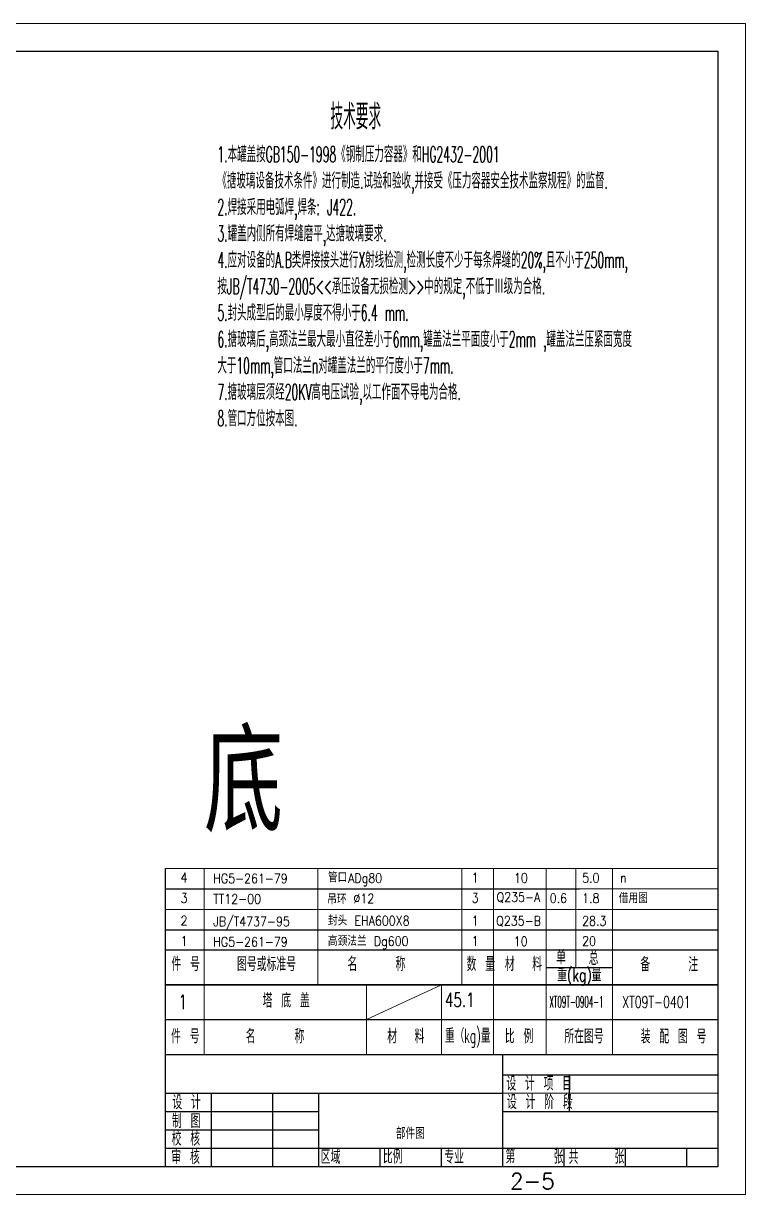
# Model space of a CAD drawing. Extents: x 11707 to 22622, y 3017 to 12806.
# Drawn here: x 13182 to 14321, y 10869 to 12717 of the extents above; entities that cross this region are included whole.
import ezdxf
from ezdxf.enums import TextEntityAlignment as Align

# ---------------------------------------------------------------- set-up
doc = ezdxf.new("R2010")
doc.units = 0
doc.header["$LTSCALE"] = 8
doc.layers.add('cdr_dim', color=7, linetype='Continuous', lineweight=13)
doc.layers.add('cdr_dwg2', color=2, linetype='Continuous', lineweight=9)
doc.layers.add('cdr_dwg1', color=4, linetype='Continuous')
doc.layers.add('cdr_text', color=7, linetype='Continuous')
doc.styles.add('HZ', font='txt', dxfattribs={"width": 0.5, "bigfont": 'hzfs'})

msp = doc.modelspace()

# ---------------------------------------------------------------- linework, layer by layer
at = {"layer": 'cdr_dim'}
for p, q in [((14277.068, 11383.799), (13405.868, 11383.799)), ((13466.901, 11383.799), (13466.901, 11090.496)), ((13646.181, 11200.283), (13646.181, 11383.799)), ((14277.068, 11351.533), (13405.868, 11351.533)), ((14277.068, 11351.533), (13405.868, 11351.533)), ((14277.068, 11319.266), (13405.868, 11319.266)), ((13723.264, 11145.242), (13841.468, 11199.987)), ((13723.264, 11199.987), (13723.264, 11090.496)), ((13841.468, 11199.987), (13841.468, 11090.496)), ((13923.161, 11200.283), (13923.161, 11090.496)), ((14006.701, 11199.987), (14006.701, 11090.496)), ((14111.113, 11199.987), (14111.113, 11090.496)), ((14277.068, 11145.242), (13405.868, 11145.242)), ((13938.268, 11029.377), (14277.068, 11029.377)), ((13405.868, 10913.217), (14277.068, 10913.217))]:
    msp.add_line(p, q, dxfattribs=at)
at = {"layer": 'cdr_dim', "color": 7}
for p, q in [((13873.282, 11383.799), (13873.282, 11200.283)), ((13923.161, 11200.283), (13923.161, 11383.799)), ((14006.701, 11199.987), (14006.701, 11383.799)), ((14053.316, 11227.212), (14053.316, 11383.799)), ((14111.113, 11199.987), (14111.113, 11383.799))]:
    msp.add_line(p, q, dxfattribs=at)
at = {"layer": 'cdr_dim', "linetype": 'Continuous'}
msp.add_line((13405.868, 11145.242), (14277.068, 11145.242), dxfattribs=at)
msp.add_lwpolyline([(11707.468, 10869.217), (11707.468, 12717.217), (14321.068, 12717.217), (14321.068, 10869.217)], close=True, dxfattribs=at)
at = {"layer": 'cdr_dwg1', "color": 4, "linetype": 'Continuous'}
for p, q in [((13405.868, 10913.217), (13405.868, 11383.799)), ((13405.868, 11199.987), (14277.068, 11199.987)), ((13405.868, 11145.242), (14277.068, 11145.242)), ((13405.868, 11090.496), (14277.068, 11090.496)), ((13405.868, 11029.377), (13938.268, 11029.377)), ((13744.668, 10913.217), (13744.668, 10942.257)), ((13841.468, 10913.217), (13841.468, 10942.257)), ((14035.068, 10913.217), (14035.068, 10942.257)), ((14131.868, 10913.217), (14131.868, 10942.257)), ((14228.668, 10913.217), (14228.668, 10942.257))]:
    msp.add_line(p, q, dxfattribs=at)
at = {"layer": 'cdr_dwg1'}
for p, q in [((14277.068, 11254.733), (13405.868, 11254.733)), ((14277.068, 11199.987), (13405.868, 11199.987))]:
    msp.add_line(p, q, dxfattribs=at)
at = {"layer": 'cdr_dwg1', "linetype": 'Continuous'}
for p, q in [((13938.268, 10913.217), (13938.268, 11090.496)), ((13938.268, 11058.417), (14277.068, 11058.417)), ((14043.147, 11000.337), (14043.147, 11058.417)), ((13478.468, 10913.217), (13478.468, 11029.377)), ((13575.268, 10913.217), (13575.268, 11029.377)), ((13647.868, 10913.217), (13647.868, 11029.377)), ((13938.268, 11000.337), (14277.068, 11000.337)), ((13647.868, 10942.257), (13938.268, 10942.257)), ((13938.268, 10942.257), (14277.068, 10942.257))]:
    msp.add_line(p, q, dxfattribs=at)
at = {"layer": 'cdr_dwg1', "color": 7, "linetype": 'Continuous'}
for p, q in [((13405.868, 11000.337), (13647.868, 11000.337)), ((13405.868, 10971.297), (13647.868, 10971.297)), ((13405.868, 10942.257), (13647.868, 10942.257))]:
    msp.add_line(p, q, dxfattribs=at)
at = {"layer": 'cdr_dwg1', "linetype": 'Continuous'}
msp.add_lwpolyline([(11817.468, 10913.217), (11817.468, 12673.217), (14277.068, 12673.217), (14277.068, 10913.217)], close=True, dxfattribs=at)
at = {"layer": 'cdr_dwg2'}
for p, q in [((13405.868, 11199.987), (14059.268, 11199.987)), ((14059.268, 11199.987), (13405.868, 11199.987)), ((13405.868, 11199.987), (14059.268, 11199.987))]:
    msp.add_line(p, q, dxfattribs=at)
at = {"layer": 'cdr_text'}
for p, q in [((13405.868, 11351.533), (14059.268, 11351.533)), ((13405.868, 11351.533), (14059.268, 11351.533)), ((13405.868, 11286.999), (14277.068, 11286.999)), ((14111.113, 11227.212), (14006.701, 11227.212)), ((14059.268, 11199.987), (13405.868, 11199.987))]:
    msp.add_line(p, q, dxfattribs=at)

# ---------------------------------------------------------------- texts
at = {"layer": 'cdr_dim', "lineweight": 30, "style": 'HZ', "width": 0.8}
msp.add_text('底', height=156.803, dxfattribs=at).set_placement((13466.355, 11441.485))
at = {"layer": 'cdr_dim', "style": 'HZ', "width": 0.7}
msp.add_text('部件图', height=18.15, dxfattribs=at).set_placement((13769.349, 10956.828))
at = {"layer": 'cdr_dim', "style": 'HZ'}
msp.add_text('2-5', height=25, dxfattribs=at).set_placement((13949.376, 10877.909))
at = {"layer": 'cdr_dwg2', "insert": (13487.883, 12589.891), "char_height": 25, "width": 933.856, "attachment_point": 1, "style": 'HZ'}
msp.add_mtext('           {\\H1.458x;  \\H1.429x; \\H0.7679x;技术要求}\\P1.本罐盖按GB150-1998《钢制压力容器》和HG2432-2001\\P《搪玻璃设备技术条件》进行制造.试验和验收,并接受《压力容器安全技术监察规程》的监督.\\P2.焊接采用电弧焊,焊条: J422.\\P3.罐盖内侧所有焊缝磨平,达搪玻璃要求.\\P4.应对设备的A.B类焊接接头进行X射线检测,检测长度不少于每条焊缝的20%,且不小于250mm,\\P按JB/T4730-2005<<承压设备无损检测>>中的规定,不低于Ⅲ级为合格.\\P5.封头成型后的最小厚度不得小于6.4 mm.\\P6.搪玻璃后,高颈法兰最大最小直径差小于6mm,罐盖法兰平面度小于2mm ,罐盖法兰压紧面宽度\\P大于10mm,管口法兰n对罐盖法兰的平行度小于7mm.\\P7.搪玻璃层须经20KV高电压试验,以工作面不导电为合格.\\P8.管口方位按本图.\\P\\P\\P\\P  ', dxfattribs=at)
at = {"layer": 'cdr_text', "style": 'HZ'}
for s, height, width, p in [('4', 15, 0.85, (13429.838, 11361.863)), ('管口', 15, 0.85, (13662.161, 11361.865)), (' ADg80', 15, 0.85, (13682.848, 11361.066)), ('1', 15, 0.85, (13889.153, 11361.865)), ('10', 15, 0.85, (13955.745, 11361.317)), ('5.0', 15, 0.85, (14063.281, 11361.57)), ('n', 15, 0.85, (14122.983, 11361.452)), ('3', 15, 0.85, (13429.838, 11329.596)), ('吊环', 15, 0.85, (13661.136, 11327.546)), ('%%c12', 15, 0.85, (13702.454, 11328.991)), ('3', 15, 0.85, (13889.153, 11329.744)), ('Q235-A', 15, 0.85, (13928.315, 11331.122)), ('0.6', 15, 0.85, (14012.116, 11329.448)), ('1.8', 15, 0.85, (14063.281, 11329.448)), ('借用图', 15, 0.85, (14121.018, 11329.274)), ('封头 EHA600X8', 15, 0.85, (13662.161, 11293.861)), ('2', 15, 0.85, (13429.838, 11294.103)), ('1', 15, 0.85, (13889.153, 11293.861)), ('Q235-B', 15, 0.85, (13927.765, 11293.565)), ('28.3', 15, 0.85, (14063.281, 11293.499)), ('1', 15, 0.85, (13429.838, 11261.836)), ('高颈法兰 Dg600', 15, 0.85, (13662.161, 11261.594)), ('1', 15, 0.85, (13889.153, 11261.782)), ('10', 15, 0.85, (13955.512, 11261.299)), ('20', 15, 0.85, (14063.281, 11261.688)), ('XT09T-0904-1', 18.15, 0.45, (14011.562, 11164.329)), ('XT09T-0401', 18.15, 0.7, (14126.55, 11164.034))]:
    msp.add_text(s, height=height, dxfattribs=dict(at, width=width)).set_placement(p)
at = {"layer": 'cdr_text', "style": 'HZ', "width": 0.85}
for s, p in [('HG5-261-79', (13481.332, 11367.973)), ('TT12-00', (13481.332, 11335.707)), ('JB/T4737-95', (13481.332, 11300.213)), ('HG5-261-79', (13481.332, 11267.947))]:
    msp.add_text(s, height=15, dxfattribs=at).set_placement(p, align=Align.MIDDLE_LEFT)
at = {"layer": 'cdr_text', "linetype": 'Continuous', "style": 'HZ'}
for s, height, width, p in [('单 ', 22.1833, 0.7, (14022.179, 11232.518)), ('总', 22.183, 0.7, (14073.614, 11231.28)), ('件 号', 22.1833, 0.7, (13415.347, 11221.822)), ('图号或标准号', 22.1833, 0.7, (13518.765, 11221.822)), ('名    称', 22.1833, 0.7, (13693.084, 11221.822)), ('数 量', 22.1833, 0.7, (13880.989, 11221.822)), ('材  料', 22.1833, 0.7, (13941.288, 11221.822)), ('备    注', 22.1833, 0.7, (14155.058, 11221.297)), ('重(kg)量', 20.1667, 0.7, (14023.928, 11205.669)), ('1', 22.183, 0.7, (13426.653, 11162.04)), ('塔 底 盖', 22.1833, 0.7, (13559.192, 11164.329)), ('45.1', 22.1833, 0.7, (13846.874, 11165.233)), ('件 号', 22.1833, 0.7, (13414.856, 11107.908)), (' 名    称', 22.1833, 0.7, (13518.765, 11107.908)), ('材  料', 22.1833, 0.7, (13755.755, 11107.908)), ('重（kg)量', 22.1833, 0.55, (13846.874, 11108.812)), ('比 例', 22.1833, 0.7, (13941.288, 11107.908)), ('所在图号', 22.1833, 0.7, (14035.139, 11107.908)), ('装 配 图 号', 22.1833, 0.7, (14155.661, 11107.612)), ('设 计 项 目', 22.1833, 0.7, (13943.772, 11033.296)), ('设 计', 22.1833, 0.7, (13416.825, 11003.859)), ('设 计 阶 段', 22.1833, 0.7, (13944.67, 11004.202)), ('制 图', 22.1833, 0.7, (13416.28, 10974.24)), ('校 核', 22.1833, 0.7, (13415.734, 10946.299)), ('审 核', 22.1833, 0.7, (13415.189, 10917.239)), ('区域', 22.1833, 0.7, (13650.798, 10917.587)), ('比例', 22.1833, 0.7, (13748.87, 10918.104)), ('专业', 22.1833, 0.7, (13845.885, 10917.739)), ('第', 22.183, 0.7, (13942.304, 10918.483)), ('张', 22.183, 0.7, (14018.281, 10917.996)), ('共', 22.183, 0.7, (14041.934, 10917.51)), ('张', 22.183, 0.7, (14114.326, 10917.996))]:
    msp.add_text(s, height=height, dxfattribs=dict(at, width=width)).set_placement(p)

doc.saveas('drawing.dxf')
